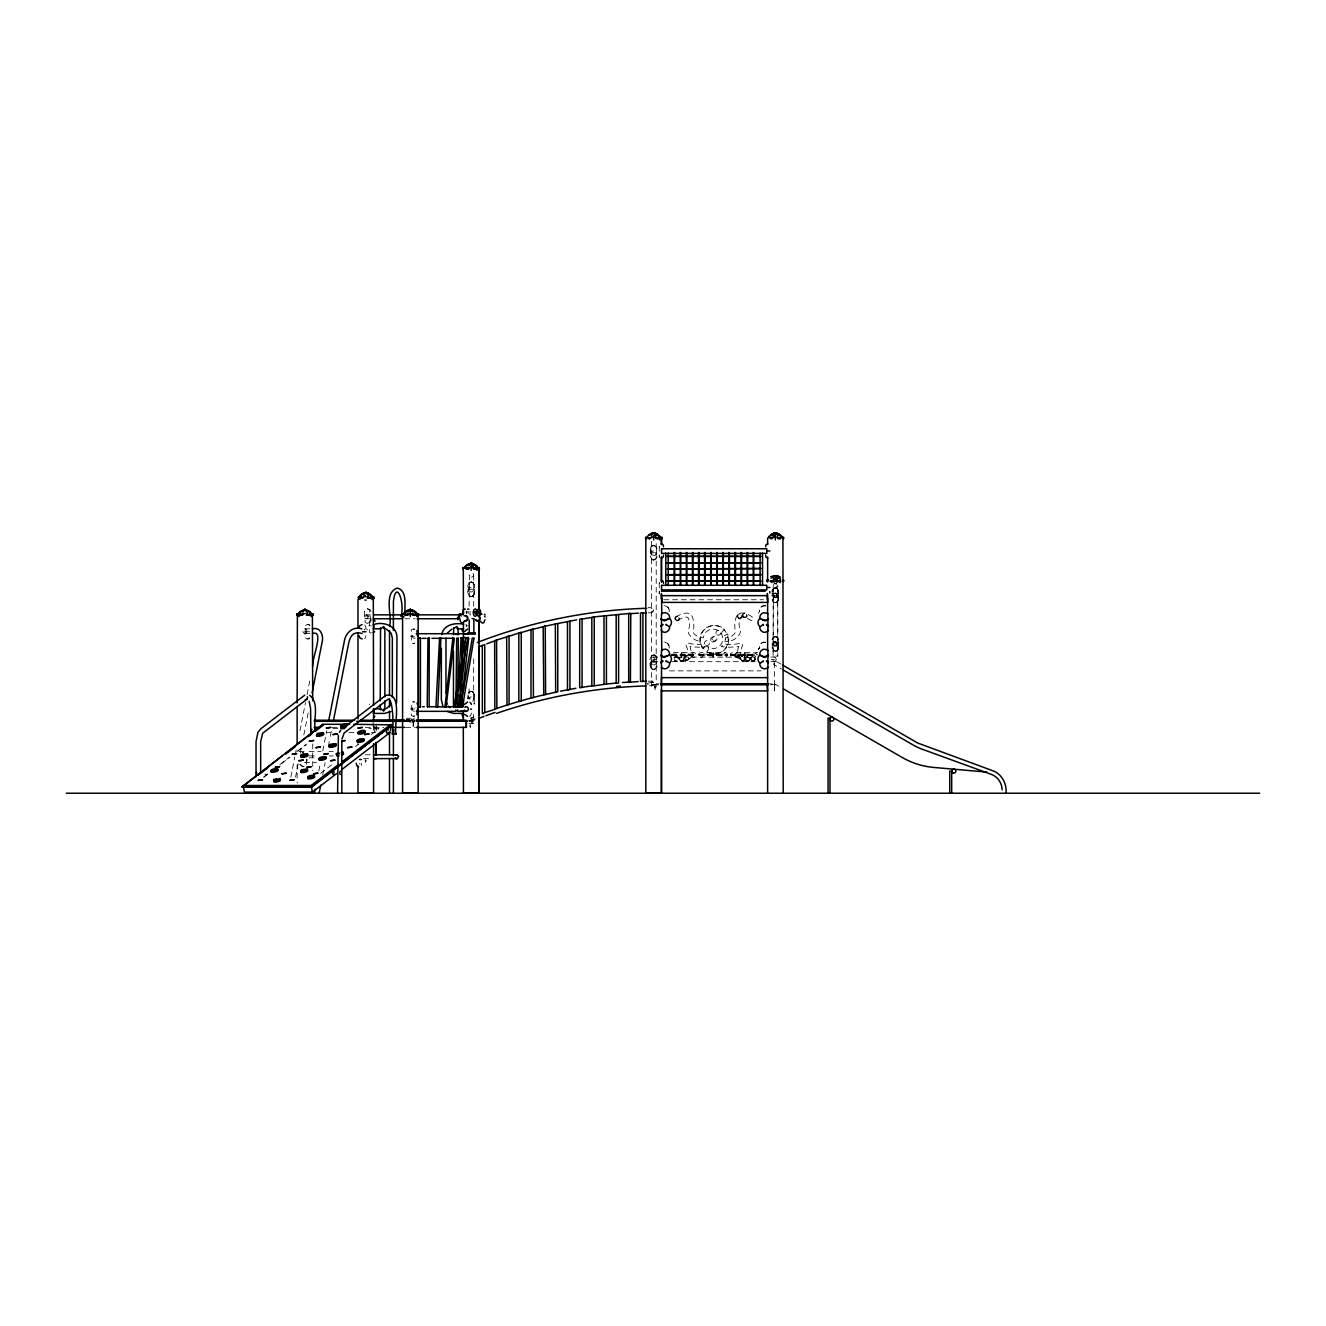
<?xml version="1.0" encoding="UTF-8"?>
<svg xmlns="http://www.w3.org/2000/svg" width="1326" height="1326" viewBox="0 0 1326 1326"><rect width="100%" height="100%" fill="white"/><g stroke="black" fill="none" stroke-linecap="round" stroke-linejoin="round"><path stroke-width="0.75" stroke-dasharray="5 3.75" d="M469.056 688.907L469.056 699.167A2.304 2.304 0 0 1 470.962 696.896A2.304 2.304 0 0 1 473.548 698.371A2.304 2.304 0 0 1 472.52 701.172M651.58 541.323L651.58 687.001L656.204 687.001L656.204 541.439M659.271 591.363C659.254 601.341 659.204 578.766 659.271 581.236M659.271 554.865C659.221 566.235 659.304 535.687 659.254 547.058M771.997 581.037L778.577 581.02M777.699 594.496L777.699 593.236L777.832 656.088L773.075 656.088L773.207 593.236C772.412 599.567 774.334 591.993 773.688 593.716M780.749 582.429C780.881 578.865 778.611 574.572 774.069 575.6M775.279 576.578L775.296 582.628L775.296 577.589M777.765 595.755L777.765 585.545L775.461 587.932L773.141 585.512L773.307 594.496L773.141 585.512L774.334 583.506L777.45 584.368L777.782 591.611M361.517 763.428L361.335 765.467M681.216 654.149L681.481 652.624L681.763 654.149M712.841 654.149L713.123 652.624L713.405 654.149M744.483 654.149L744.764 652.624L745.046 654.149M681.763 655.724L681.498 657.248L681.216 655.724M713.405 655.724L713.123 657.248L712.841 655.724M745.046 655.724L744.764 657.248L744.483 655.724M669.05 611.767L669.265 610.441A5.171 5.171 0 0 0 665.254 605.601L664.094 605.485M669.149 648.215L669.265 646.955A5.171 5.171 0 0 0 665.254 642.099L664.094 641.983M777.152 596.882L776.373 597.396C779.903 589.954 776.97 602.335 773.091 595.457M777.666 643.077C775.478 650.519 778.627 641.403 776.688 641.95M366.026 635.651L365.197 637.988A3.282 2.834 -90 0 1 364.6 638.502M471.492 713.04L470.647 715.377A3.282 2.884 -90 0 1 469.354 716.222M770.936 581.186L771.235 582.247M672.812 655.724L691.492 655.724C693.73 660.414 698.819 653.072 693.631 652.624L670.973 652.624M727.526 655.508L726.897 653.287L725.256 652.624L700.99 652.624C695.802 653.072 700.89 660.414 703.111 655.724L723.134 655.724L725.322 657.248L727.526 655.508L698.719 655.508M371.313 619.955L370.418 622.225L367.418 623.253M306.505 764.273L306.621 759.516L305.096 759.516M474.327 594.048L474.443 585.396M650.834 547.24L651.464 546.561A3.282 3.282 0 0 1 656.121 546.561L656.851 557.533L653.685 559.97M657.083 556.688L656.536 558.329M656.851 666.928L656.121 655.956A3.282 3.282 0 0 0 651.464 655.956L650.834 656.635M772.063 591.479L772.296 590.634M772.063 640.027L772.296 639.182M776.207 602.452L778.76 599.269M778.76 647.817L777.682 650.154A3.282 3.282 0 0 1 773.025 650.154M466.271 611.369L466.172 613.076M468.492 613.242L468.376 611.667M774.914 641.685C772.876 640.408 772.876 647.436 774.914 646.16M755.803 656.95L754.776 655.724L734.753 655.724C732.516 660.414 727.444 653.072 732.632 652.624L757.494 652.69M773.555 594.247L775.544 592.937L777.832 595.258L776.472 597.297L774.301 597.297L773.174 595.904L773.704 593.7C771.202 595.755 776.439 598.341 774.914 597.496M469.056 606.148L469.769 573.379M473.05 573.462C475.918 576.661 469.089 579.296 469.056 575.003M777.55 596.286L777.003 597.048L777.832 595.258L776.87 593.385M777.666 644.784L775.843 641.685M290.842 777.102L294.803 756.947M295.201 754.925L296.394 748.875M299.958 730.742L305.51 702.515M307.102 694.459L309.87 680.354M295.532 777.185L298.3 763.146M300.273 753.118L301.847 745.079M303.82 735.052L308.162 712.99M318.804 771.036L320.395 762.964M322.765 750.864L326.743 730.676M322.748 774.948L325.135 762.765M328.334 746.521L329.942 738.4M330.34 736.361L331.533 730.261M773.456 593.949L774.301 597.297L773.506 596.617M467.133 611.684L467.017 613.242M774.235 593.252L776.555 593.252L777.235 596.634L777.649 595.457M777.235 642.563C771.003 638.436 774.285 651 777.649 644.138M777.351 596.385L777.384 594.313M773.091 643.723L773.389 642.795M777.351 645.049L777.351 642.795L777.649 643.723M653.337 610.855C649.409 614.535 655.044 610.623 653.287 608.352L651.679 608.203M770.323 580.556L771.981 581.318L770.953 582.495M650.95 547.24L650.386 556.688L652.143 559.539M656.967 666.928L654.53 669.249M772.18 590.634L773.025 589.158M778.544 600.131L777.682 601.606A3.282 3.282 0 0 1 773.025 601.606M777.716 644.685L774.517 646.06M309.836 637.69L309.654 637.988A3.282 2.834 -90 0 1 305.643 637.988L304.798 635.651L305.643 625.54A3.282 2.834 -90 0 1 309.654 625.54L309.836 625.822M772.113 581.053L771.119 581.103L772.246 581.053A8.238 7.144 -90 0 1 777.003 578.153L776.108 575.733L773.34 575.699M779.058 581.02L780.782 580.224L779.224 582.031M473.581 717.001C468.343 719.372 475.636 721.709 472.205 722.372L470.548 718.062C478.04 714.084 468.012 720.963 473.581 721.742M777.003 642.132L777.55 642.895L774.367 641.95L773.307 644.419M776.87 597.131L777.716 595.971M469.619 582.545L467.863 585.396L467.863 593.186L469.619 596.037M473.597 583.075A3.282 3.282 0 0 0 468.956 583.075L467.995 593.186M472.802 596.037L474.443 594.048L474.327 584.534M468.31 693.133L469.619 691.94M473.597 692.454A3.282 3.282 0 0 0 468.956 692.454L467.863 698.686L474.559 698.686M772.627 589.838L773.82 588.628M773.025 637.707L772.18 639.182L773.82 637.176M778.329 649.475L777.003 650.668M770.721 578.119L775.478 575.484L778.279 578.153A8.238 7.144 -90 0 1 780.815 579.031M651.58 612.728L648.132 612.844M780.633 581.153L770.804 581.12L773.671 579.81M770.721 581.534L773.091 579.976M774.086 642.132L775.213 641.668L773.174 643.276L773.539 645.314L775.379 646.243L774.367 645.895M263.642 777.053L268.498 773.323M279.819 764.621L289.532 757.163M297.057 751.394L306.439 744.184M263.907 777.185L268.764 773.456M281.725 763.494L289.83 757.279M297.936 751.063L306.041 744.831M320.66 773.323L331.981 764.621M355.467 746.588L358.6 744.184M371.114 734.587L378.938 728.587L368.893 728.587M652.143 655.425C648.828 658.525 648.828 665.818 652.143 668.917M776.224 597.396L776.953 596.849L773.887 596.882L774.666 597.396M778.793 581.534C782.721 579.014 772.544 586.871 771.086 581.12L771.981 580.556M775.445 575.484L772.296 578.153A8.238 7.144 -90 0 0 770.655 578.534A8.238 7.127 -90 0 1 772.445 578.153M776.489 575.6L774.185 575.965L773.075 578.119L774.45 575.733L777.235 575.699M770.439 581.534L773.671 579.81M677.652 620.469L679.26 619.507A26.189 26.189 0 0 1 685.393 617.104A2.95 2.95 0 0 1 688.045 617.734L688.592 618.894A15.299 15.299 0 0 1 689.188 627.513L689.023 628.159A6.133 6.133 0 0 0 689.255 634.59A15.299 15.299 0 0 0 699.482 641.204L701.04 644.303L699.78 644.386A36.564 36.564 0 0 1 687.945 643.06A1.823 1.823 0 0 0 686.155 645.663A20.089 20.089 0 0 1 688.078 655.326A16.674 16.674 0 0 1 675.1 657.066M770.539 576.76L771.898 576.097M772.18 576.014L770.92 576.561L773.622 575.617M469.52 582.545L471.26 582.097M472.006 596.369L472.918 596.037M652.044 546.047L653.784 545.599M469.52 691.94L471.26 691.492M410.496 720.217L414.16 719.935M773.721 588.628L774.616 588.296M777.102 602.12L775.362 602.568M652.044 655.425L653.784 654.994M773.721 637.176L774.616 636.845M776.207 651L777.102 650.668M775.743 575.567L777.484 578.119L775.13 575.484L773.572 578.153A8.238 7.127 -90 0 1 778.461 581.053L779.34 581.12L777.484 579.976L779.39 581.086L775.627 583.208L771.599 581.434M475.388 718.675L470.216 721.311L470.216 727.394L469.155 721.311M414.292 721.941L406.071 722.173M776.605 587.534L774.301 587.517M775.859 597.512L776.688 597.23M775.859 646.176L776.688 645.911M309.72 638.767L307.649 638.95M774.931 575.484L770.439 578.119L780.119 578.153M774.334 583.506L776.605 583.506M693.631 652.624L691.509 654.149L672.812 654.149M725.256 652.624L723.134 654.149L703.111 654.149L700.99 652.624M756.897 652.624L754.776 654.149L734.753 654.149L732.632 652.624M302.079 752.455L303.439 752.339A3.282 3.182 -90 0 0 302.626 752.455M471.161 596.485L472.122 596.369M774.517 588.296L775.461 588.197M774.517 636.845L775.461 636.745M775.362 651.116L776.323 651M653.685 669.365L654.63 669.249M406.253 719.935L408.126 719.736M414.425 718.576L411.508 719.653L413.298 722.173M777.55 581.12L773.091 581.12M774.318 579.677L775.627 579.628M647.635 608.236C649.525 605.087 655.492 611.932 651.895 608.402M648.132 681.216L653.27 681.05L653.42 685.675L647.668 685.857M647.171 683.57C661.044 678.63 646.955 688.923 653.353 684.465A510.178 510.178 0 0 0 647.519 684.597M650.386 552.793L657.083 552.793M768.003 581.053L782.555 581.053M467.863 589.291L474.559 589.291M772.063 595.374L778.76 595.374M663.812 599.75L763.577 599.75M367.418 608.883L370.418 609.894L371.313 612.164M366.158 614.85L370.385 614.85M364.302 616.06L371.313 616.06M366.258 618.745L370.501 618.745M404.679 618.745L415.071 618.745M307.649 624.579L309.72 624.761M368.893 625.789L371.263 625.789M465.874 625.789L468.227 625.789M304.798 628.839L310.582 628.839M413.248 629.071L414.408 629.071M304.798 631.756L310.798 631.756M304.947 633.463L310.732 633.463M410.496 636.265L414.607 636.265M413.248 643.442L414.408 643.442M772.063 643.922L778.76 643.922M671.304 654.315L695.885 654.315M698.736 654.315L727.51 654.315M730.361 654.315L757.229 654.315M671.254 654.911L695.968 654.911M698.636 654.911L727.609 654.911M730.278 654.911L757.295 654.911M671.304 655.508L695.901 655.508M730.344 655.508L754.958 655.508M652.823 657.066L658.309 657.066M673.973 657.066L755.323 657.248M770.854 657.066L774.517 657.066M652.823 659.387L656.105 659.387M771.235 659.387L774.517 659.387M652.823 661.691L658.309 661.691M672.067 661.691L755.273 661.691M770.854 661.691L774.517 661.691M650.386 662.171L657.083 662.171M669.531 670.873L761.141 670.873M658.939 683.719L653.735 684.697L658.641 684.813M769.909 683.719L775.412 684.697L770.505 684.813M774.434 688.575L774.798 683.918M413.248 701.835L414.408 701.835M410.496 709.029L414.607 709.029M413.248 716.206L414.408 716.206M406.154 718.278L413.447 718.278M405.773 720.217L414.889 720.217M468.89 720.217L471.194 721.195M405.474 720.499L414.624 720.35M469.023 720.35L470.912 720.499M405.358 720.698L413.497 720.698M469.122 720.698L471.061 720.698M405.292 720.946L413.43 720.946M469.139 720.946L471.161 720.946M405.259 721.311L414.988 721.311M469.056 723.499L473.68 723.499L473.68 710.968M332.18 727.394L338.975 727.394M365.313 727.394L383.86 727.394M405.723 727.394L414.988 727.394M332.793 728.587L338.81 728.587M326.362 732.4L330.489 732.4M349.02 732.4L355.202 732.4M371.678 732.4L375.788 732.4M299.063 751.394L307.085 751.394M309.091 751.394L321.124 751.394M329.146 751.394L333.157 751.394M365.263 754.792L371.744 754.792M309.207 755.919L317.245 755.919M329.279 755.919L333.29 755.919M309.008 757.826L316.997 757.826M363.573 758.654L371.645 758.654M304.599 762.433L316.566 762.433M303.439 766.71L299.759 764.257M774.948 579.628L776.24 579.677M765.732 605.65L763.428 605.65A5.171 5.171 0 0 0 759.4 610.49L759.466 611.767M765.699 605.949L763.378 605.949A5.171 5.171 0 0 0 759.367 610.805M765.732 642.149L763.428 642.149A5.171 5.171 0 0 0 759.4 647.005L759.466 648.265M765.699 642.447L763.378 642.447A5.171 5.171 0 0 0 759.367 647.303M653.685 545.599L656.536 547.24M653.784 559.97L652.044 559.539M775.362 588.197L776.323 588.296M774.517 602.452L775.461 602.568M471.161 582.097L472.918 582.545M471.26 596.485L469.52 596.037M775.362 636.745L776.323 636.845M775.461 651.116L773.721 650.668M653.685 654.994L654.63 655.11M653.784 669.365L652.044 668.917M471.161 691.492L472.122 691.608M407.728 719.736L409.601 719.935M406.353 719.736L408.541 720.217M775.08 575.484L777.467 575.965L779.837 578.534M774.45 683.719L780.086 686.967M776.937 575.617L777.964 575.865M775.213 597.512L773.075 595.258L773.539 596.634M777.666 575.782L778.677 576.097M776.903 579.81L780.136 581.501M776.903 579.81L778.064 580.224M413.944 720.217L414.292 721.311M776.207 588.296L777.102 588.628M773.721 602.12L774.616 602.452M776.207 636.845L777.102 637.176M774.616 651L772.063 647.817M654.53 655.11L656.536 656.635M472.006 582.213L474.443 584.534M472.006 691.608L472.918 691.94M409.204 719.935L410.314 720.217M779.638 576.561L778.395 576.014L780.301 576.909M759.864 648.116L759.234 648.149A5.171 5.171 0 0 0 758.373 649.193M780.467 583.059L779.323 582.247M779.356 576.396L780.931 577.324M780.782 664.077L775.412 660.978L773.472 664.343L781.544 669.017M652.21 681.73L653.32 682.824M777.003 588.628L777.682 589.158A3.282 3.282 0 0 0 773.157 589.158M772.196 591.479L772.18 600.131L773.82 602.12M777.003 637.176L777.682 637.707A3.282 3.282 0 0 0 773.157 637.707M472.802 691.94L474.559 694.791L474.128 704.222L474.327 693.929M778.611 580.523L779.854 581.534L779.837 579.031M652.293 681.813L651.58 681.116L653.237 682.741M773.157 601.606L772.18 599.269M777.682 637.707L778.76 640.027M650.834 667.724L651.348 668.403A3.282 3.282 0 0 0 656.005 668.403M773.323 595.971L774.152 597.131M774.086 645.712L773.373 644.784M778.644 590.634L778.213 589.838L778.644 599.269L778.644 591.479M300.372 764.273L301.201 765.748A3.282 3.182 -90 0 0 305.03 766.262M773.091 644.138L773.389 645.049M773.307 595.755L773.373 596.103M772.296 648.679L772.196 640.027M656.851 548.036L656.967 548.881M656.851 657.431L656.967 658.276M650.618 666.928L650.502 658.276M366.026 627.861L365.197 625.54A3.282 2.834 -90 0 0 364.6 625.01M466.918 611.319L466.951 612.164M359.843 763.428L359.876 764.273M659.271 582.711L659.271 583.573M777.716 594.545L777.699 656.088M774.434 662.668L774.434 690.896L774.069 684.813M773.323 594.545L773.207 656.088M744.764 654.149L744.764 655.724M713.123 654.149L713.123 655.724M681.481 654.149L681.481 655.724M655.077 684.813L655.077 690.896L654.712 684.813M650.502 548.881L650.502 556.688M473.68 575.103L473.68 606.181M473.68 658.873L473.68 699.167M467.979 694.791L467.995 698.686M413.447 721.311L413.447 727.394M413.132 721.311L413.132 727.394M374.363 726.051L374.363 734.273M373.567 725.189L373.567 733.427M373.186 721.311L373.186 727.394M357.987 739.593L357.987 745.776M312.721 743.952L312.721 770.638M297.14 764.489L297.14 782.97M676.127 617.286A18.166 18.166 0 0 1 685.84 613.06A6.332 6.332 0 0 1 692.636 617.568A29.835 29.835 0 0 1 693.15 632.386A11.47 11.47 0 0 0 701.106 637.64L703.443 637.773L703.576 636.546A9.73 9.73 0 0 1 712.824 629.121L715.344 629.402A9.73 9.73 0 0 1 713.239 648.58L707.355 646.657L702.25 647.105A68.587 68.587 0 0 1 690.084 646.574L690.2 646.939A29.702 29.702 0 0 1 691.078 656.851A1.823 1.823 0 0 1 690.448 658.094L689.305 658.74A20.967 20.967 0 0 1 675.299 660.68A1.823 1.823 0 0 1 674.404 660.365M473.481 595.507A3.282 3.282 0 0 1 468.824 595.507A3.282 3.282 0 0 0 473.597 595.507M468.824 583.075A3.282 3.282 0 0 1 473.481 583.075M468.824 692.454A3.282 3.282 0 0 1 473.481 692.454M656.005 559.008A3.282 3.282 0 0 1 651.348 559.008M471.376 721.311A510.178 510.178 0 0 1 474.99 719.869M665.221 642.414A5.171 5.171 0 0 1 669.232 647.254M674.652 658.409A1.823 1.823 0 0 1 677.536 657.663A1.823 1.823 0 0 1 677.255 660.63A1.823 1.823 0 0 1 674.553 659.354M674.602 657.365A2.437 2.437 0 0 1 678.067 657.315A2.437 2.437 0 0 1 678.067 660.779A2.437 2.437 0 0 1 674.602 660.729M665.221 605.899A5.171 5.171 0 0 1 669.232 610.756M758.339 612.993A5.171 5.171 0 0 1 759.201 611.949M758.339 649.491A5.171 5.171 0 0 1 759.201 648.447M306.919 759.185A2.304 2.238 -90 0 1 307.085 759.765L307.102 760.362A2.304 2.238 -90 0 1 305.229 762.417M363.954 630.065A2.304 2.006 -90 0 1 367.418 629.916M266.045 773.903A1.674 0.829 -90 0 1 264.869 774.135M470.548 614.899A1.939 0.895 -90 0 1 470.78 614.85M371.346 632.535A3.282 1.624 -90 0 1 369.374 632.021L369.374 619.573A3.282 1.624 -90 0 1 371.346 619.043M369.374 704.62A3.282 1.624 -90 0 1 369.722 704.106M465.824 624.297A2.304 1.16 -90 0 1 466.686 626.518M414.64 715.775A3.282 2.751 -90 0 1 411.309 715.244L411.309 702.797A3.282 2.751 -90 0 1 414.64 702.283M469.968 611.236A3.663 1.823 -90 0 1 469.735 614.866M466.586 611.253A3.663 1.823 -90 0 0 466.47 613.126A3.663 1.823 -90 0 0 466.255 611.236M415.287 638.021A2.304 2.006 -90 0 1 412.353 636.613A2.304 2.006 -90 0 1 414.292 633.712M414.292 711.333A2.304 2.006 -90 0 1 412.552 707.869A2.304 2.006 -90 0 1 416.032 707.869M414.64 629.519A3.282 2.751 -90 0 0 411.309 630.032L411.309 642.48A3.282 2.751 -90 0 0 414.64 643.011M773.423 578.153A8.238 7.144 -90 0 1 778.329 581.053M775.279 576.064A10.31 8.934 90 0 1 780.566 578.053A10.31 8.917 -90 0 0 770.605 577.589M769.909 591.363L769.909 593.402L769.876 591.363M376.17 726.018L376.153 732.201L376.186 726.018M365.164 759.301C365.33 767.522 367.385 754.958 365.164 759.301M364.401 611.319L365.214 622.292A3.282 3.116 -90 0 0 369.623 622.292L370.551 619.955L369.623 609.844A3.282 3.116 -90 0 0 365.214 609.844L364.401 611.319M725.339 639.066L724.99 641.303L726.035 641.403A15.299 15.299 0 0 0 739.394 634.59A6.133 6.133 0 0 0 739.626 628.159L739.444 627.513A15.299 15.299 0 0 1 740.041 618.894L740.588 617.734A2.95 2.95 0 0 1 743.24 617.104A26.189 26.189 0 0 1 750.997 620.469A1.823 1.823 0 0 0 752.505 617.286A18.166 18.166 0 0 0 742.809 613.06A6.332 6.332 0 0 0 736.013 617.568A29.835 29.835 0 0 0 735.482 632.386A11.47 11.47 0 0 1 725.355 637.773L725.339 639.066M777.832 595.258L777.666 596.103L777.832 595.258M738.549 646.574L738.449 646.939A29.702 29.702 0 0 0 737.554 656.851A1.823 1.823 0 0 0 738.184 658.094A20.967 20.967 0 0 0 753.35 660.68A1.823 1.823 0 0 0 753.533 657.066A16.674 16.674 0 0 1 740.554 655.326A20.089 20.089 0 0 1 742.494 645.663A1.823 1.823 0 0 0 740.704 643.06A36.564 36.564 0 0 1 724.41 643.889L721.278 646.657L726.267 647.088A67.51 67.51 0 0 0 730.957 647.154A68.587 68.587 0 0 0 738.549 646.574M704.288 646.922L702.962 648.629L701.902 647.353A14.238 14.238 0 0 1 711.051 625.889A14.238 14.238 0 0 1 728.073 641.834A14.238 14.238 0 0 1 707.272 652.375L706.526 651.845L707.686 650.353A2.437 2.437 0 0 0 707.935 646.707A2.437 2.437 0 0 0 704.288 646.922M724.808 629.949L722.919 631.043A2.437 2.437 0 0 0 722.206 634.624A2.437 2.437 0 0 0 725.869 634.872L727.493 633.927L727.924 634.756A14.238 14.238 0 0 1 714.615 653.9A14.238 14.238 0 0 1 701.172 634.839A14.238 14.238 0 0 1 723.681 628.723L724.808 629.949M471.907 720.631L472.023 723.499L472.006 720.648M779.34 581.12L779.439 581.12M777.699 595.374L777.5 594.147L777.699 595.374M778.644 647.817L778.644 640.027L778.644 647.817M676.177 619.938A1.823 1.823 0 0 0 679.045 618.629A1.823 1.823 0 0 0 676.459 616.789A1.823 1.823 0 0 0 676.177 619.938M775.66 661.011A2.304 1.641 -90 0 0 774.931 657.149A2.304 1.641 -90 0 0 772.925 659.983A2.304 1.641 -90 0 0 775.66 661.011M653.983 661.011A2.304 1.641 -90 0 0 653.254 657.149A2.304 1.641 -90 0 0 651.248 659.983A2.304 1.641 -90 0 0 653.983 661.011M652.74 664.674A2.304 2.304 0 0 0 656.204 662.668A2.304 2.304 0 0 0 652.74 660.663A2.304 2.304 0 0 0 652.74 664.674M652.74 555.146A2.304 2.304 0 0 0 656.204 553.157A2.304 2.304 0 0 0 652.74 551.152A2.304 2.304 0 0 0 652.74 555.146M470.216 591.661A2.304 2.304 0 0 0 473.68 589.656A2.304 2.304 0 0 0 470.216 587.65A2.304 2.304 0 0 0 470.216 591.661M751.941 660.282A1.823 1.823 0 0 0 754.825 658.972A1.823 1.823 0 0 0 752.24 657.132A1.823 1.823 0 0 0 751.941 660.282M751.743 660.878A2.437 2.437 0 0 0 755.439 658.84A2.437 2.437 0 0 0 751.825 656.668A2.437 2.437 0 0 0 751.743 660.878M746.654 660.381A1.823 1.823 0 0 0 749.521 659.072A1.823 1.823 0 0 0 746.952 657.232A1.823 1.823 0 0 0 746.654 660.381M746.455 660.978A2.437 2.437 0 0 0 750.151 658.939A2.437 2.437 0 0 0 746.538 656.768A2.437 2.437 0 0 0 746.455 660.978M736.228 656.867A1.823 1.823 0 0 0 739.096 655.558A1.823 1.823 0 0 0 736.527 653.718A1.823 1.823 0 0 0 736.228 656.867M736.029 657.464A2.437 2.437 0 0 0 739.709 655.425A2.437 2.437 0 0 0 736.112 653.254A2.437 2.437 0 0 0 736.029 657.464M741.466 660.083A1.823 1.823 0 0 0 744.334 658.757A1.823 1.823 0 0 0 741.764 656.934A1.823 1.823 0 0 0 741.466 660.083M741.267 660.68A2.437 2.437 0 0 0 744.947 658.641A2.437 2.437 0 0 0 741.35 656.469A2.437 2.437 0 0 0 741.267 660.68M743.836 616.789A1.823 1.823 0 0 0 746.704 615.463A1.823 1.823 0 0 0 744.135 613.64A1.823 1.823 0 0 0 743.836 616.789M743.637 617.386A2.437 2.437 0 0 0 747.334 615.347A2.437 2.437 0 0 0 743.72 613.159A2.437 2.437 0 0 0 743.637 617.386M738.599 617.833A1.823 1.823 0 0 0 741.466 616.507A1.823 1.823 0 0 0 738.88 614.684A1.823 1.823 0 0 0 738.599 617.833M738.383 618.43A2.437 2.437 0 0 0 742.079 616.391A2.437 2.437 0 0 0 738.466 614.203A2.437 2.437 0 0 0 738.383 618.43M716.902 634.69A2.437 2.437 0 0 0 720.797 633.099A2.437 2.437 0 0 0 717.482 630.513A2.437 2.437 0 0 0 716.902 634.69M711.598 641.502A2.437 2.437 0 0 0 715.493 639.911A2.437 2.437 0 0 0 712.178 637.325A2.437 2.437 0 0 0 711.598 641.502M675.962 620.535A2.437 2.437 0 0 0 679.658 618.496A2.437 2.437 0 0 0 676.045 616.325A2.437 2.437 0 0 0 675.962 620.535M680.536 660.53A1.823 1.823 0 0 0 683.404 659.221A1.823 1.823 0 0 0 680.835 657.381A1.823 1.823 0 0 0 680.536 660.53M680.337 661.127A2.437 2.437 0 0 0 684.017 659.088A2.437 2.437 0 0 0 680.42 656.917A2.437 2.437 0 0 0 680.337 661.127M685.774 659.486A1.823 1.823 0 0 0 688.658 658.177A1.823 1.823 0 0 0 686.072 656.337A1.823 1.823 0 0 0 685.774 659.486M685.575 660.083A2.437 2.437 0 0 0 689.271 658.044A2.437 2.437 0 0 0 685.658 655.873A2.437 2.437 0 0 0 685.575 660.083M705.747 645.165A2.437 2.437 0 0 0 709.393 643.06A2.437 2.437 0 0 0 705.747 640.955A2.437 2.437 0 0 0 705.747 645.165M713.239 640.856A2.437 2.437 0 0 0 716.885 638.751A2.437 2.437 0 0 0 713.239 636.629A2.437 2.437 0 0 0 713.239 640.856M306.339 632.717A2.304 2.006 -90 0 0 305.328 628.889A2.304 2.006 -90 0 0 302.958 631.839A2.304 2.006 -90 0 0 306.339 632.717M367.584 618.131A1.939 1.906 -90 0 0 366.656 614.899A1.939 1.906 -90 0 0 364.385 617.352A1.939 1.906 -90 0 0 367.584 618.131"/><path stroke-width="1.5" d="M309.803 613.656L309.803 615.496L306.588 613.756L309.157 615.065L308.129 614.999A8.238 7.127 90 0 0 306.903 613.656M361.236 597.031L361.236 598.457L363.606 596.882L362.528 597.943M370.65 596.634L370.634 598.457L367.418 596.717L370.004 598.026L371.794 596.882L369.556 598.241M405.739 614.071L405.739 615.496L408.11 613.921L406.983 614.982M415.154 614.071L415.137 615.496L411.922 613.756L414.508 615.065L413.099 615.38M466.586 567.826L466.586 569.252L468.956 567.694M467.863 568.738L464.713 567.528L468.111 568.755A8.238 7.127 -90 0 1 468.923 567.826M475.984 567.429L475.984 569.252L472.769 567.528L475.338 568.821L477.145 567.694L474.31 568.755A8.238 7.127 -90 0 0 473.084 567.429M649.11 537.859L649.11 538.837L651.48 537.279M650.386 538.406L650.386 537.776M653.668 535.339L653.652 539.914M658.508 537.013L658.508 538.837L655.293 537.096L657.862 538.406L656.834 538.339M668.039 655.525L669.796 655.16A5.171 5.171 0 0 1 670.078 662.47L669.63 663.497A5.171 5.171 0 0 1 664.641 668.851L661.707 667.989A10.227 3.895 39.6 0 0 661.475 667.426L661.475 650.453A9.962 3.796 -35.4 0 0 661.657 650.005A7.111 0.928 -35.4 0 0 661.773 649.806M666.282 625.176L665.967 624.331L669.63 626.999A5.171 5.171 0 0 1 664.641 632.353L661.707 631.491A10.227 3.895 39.6 0 0 661.475 630.927L661.475 613.955A9.962 3.796 -35.4 0 0 661.657 613.507A7.111 0.928 -35.4 0 0 661.773 613.308M661.773 600.247L661.773 598.009M662.635 661.674L662.95 660.845L661.077 662.271M662.635 625.176L662.95 624.331L661.077 625.756M666.315 661.691L665.967 660.845L669.431 662.884M763.096 625.226L763.428 624.38L759.765 627.049A5.171 5.171 0 0 0 764.737 632.403L767.737 631.458A10.227 3.912 -39.6 0 1 767.903 630.977L767.903 614.004A9.962 3.796 35.4 0 1 767.737 613.557A7.111 0.928 35.4 0 1 767.605 613.358L763.776 612.711A5.171 5.171 0 0 0 759.765 617.551C761.273 619.408 765.45 622.772 767.655 619.424M763.096 661.724L763.428 660.895L759.765 663.547A5.171 5.171 0 0 0 764.737 668.901L767.737 667.956A10.227 3.912 -39.6 0 1 767.903 667.475L767.92 650.552A9.962 3.796 35.4 0 1 767.737 650.055A7.111 0.928 35.4 0 1 767.605 649.856M766.793 661.74L766.428 660.895L768.318 662.32M766.793 625.226L766.428 624.38L768.318 625.806M767.638 600.247L767.638 598.009M770.787 537.411L770.787 538.837L773.157 537.262L771.284 538.406L768.914 537.096L771.218 538.373M775.345 535.339L775.345 539.914M780.185 537.411L780.185 538.837L776.97 537.096L778.13 537.527M300.405 613.308L300.405 615.496L302.776 613.921L300.903 615.065L298.532 613.756L300.836 615.032M370.65 595.938L369.109 593.683L370.352 595.026M376.103 754.859L376.136 742.494M410.298 610.805L410.298 616.573M471.144 564.561L471.144 570.329M663.53 555.163L663.232 557.069L661.392 558.147M765.632 546.776L765.914 544.853L767.771 543.776M775.345 533.864L775.345 534.892M410.314 610.043L410.314 610.043A10.31 8.934 90 0 1 413.082 610.524A10.31 8.917 -90 0 0 407.546 610.524M471.144 563.799L471.144 563.799A10.31 8.934 90 0 1 477.493 566.832A10.31 8.917 -90 0 0 468.376 564.279M775.345 533.384L775.345 533.384A10.31 8.934 90 0 1 777.45 533.632A10.31 8.917 -90 0 0 773.257 533.632M427.204 706.741L427.966 638.287L429.226 638.104L429.127 706.741L427.652 706.99M455.995 698.852L456.691 638.187L458.15 638.171M457.801 706.924L457.404 702.73M457.752 690.664L458.348 638.22M768.351 618.529L768.351 619.375M479.366 569.252L479.2 567.528L479.382 568.788M661.873 538.837L660.746 538.621L661.856 537.279M783.567 538.837L783.235 538.339A8.238 7.144 -90 0 0 781.379 536.649M783.5 581.534L783.335 579.81L782.937 580.887M418.486 615.032L418.353 613.772L418.452 615.065M783.5 538.406L783.401 537.113M439.586 638.071L435.923 706.741L446.083 707.04L454.337 638.27L431.961 638.336M440.912 637.856L437.862 706.758L429.458 706.708M458.116 706.725L458.067 694.725M458.713 682.542L461.083 637.856L462.956 638.27L461.796 660.497M459.592 702.946L461.282 670.608M783.517 538.373L783.633 537.527M783.567 580.241L783.451 581.12L783.484 579.976M669.531 626.419L670.078 625.955A5.171 5.171 0 0 0 669.796 618.645L668.039 619.01M669.531 618.463L669.63 617.502A5.171 5.171 0 0 0 665.602 612.662L662.088 613.209M452.912 637.872L444.923 706.791M459.277 706.907L465.857 646.077M460.934 707.04L468.708 638.254L466.139 638.121M299.179 616.524L297.704 615.828L298.135 613.673A10.31 8.917 -90 0 1 301.532 610.805M312.008 614.004L311.08 616.573M358.981 627.878L359.876 625.59L362.114 624.579M396.59 703.045L396.971 637.955C397.369 626.386 384.49 621.496 374.744 624.215M646.292 538.008L646.425 539.168M390.441 730.626L391.104 725.305M829.993 718.626L829.993 719.62M484.321 621.065L484.222 621.695A4.856 2.337 72 0 1 480.791 621.695A2.254 1.077 72 0 0 480.029 621.082M454.188 706.791L455.266 707.139L454.056 706.725L465.658 638.287M455.498 707.139L467.63 638.27L468.625 638.254M473.929 638.254L472.255 638.088L460.603 706.808L459.492 706.725M460.719 706.775L462.509 707.09L473.946 638.254M661.028 619.325L661.028 618.48M661.028 655.84L661.028 654.978M312.654 666.232C312.107 657.398 324.638 629.751 312.538 633.463M312.107 692.934L321.969 642.795C324.041 636.414 320.776 626.452 312.422 628.839M314.428 793.23L315.223 789.185M328.732 720.598L344.213 641.9C345.191 633.347 352.699 625.806 361.865 628.839M319.152 793.23L320.743 785.108M333.539 720.117L348.721 642.944C350.76 634.59 353.843 631.441 362.064 633.463M338.379 735.3L337.583 793.23M341.975 738.947L344.18 732.963L388.037 699.283C392.977 697.874 393.872 725.736 392.131 734.173L396.375 734.173C392.728 729.134 404.032 691.592 385.733 695.388L342.622 728.504M380.231 700.824L380.545 627.679M384.855 700.824L384.855 709.095L383.695 711.101L380.91 708.863L374.728 708.78M453.459 634.723L453.774 627.679M313.035 615.496L313.019 613.772L313.135 615.032M373.866 598.457L373.998 596.899L373.534 597.96A8.238 7.144 -90 0 0 373.153 597.479M661.84 538.373L661.856 537.262M661.823 538.406L660.945 538.339M316.483 735.532L316.98 735.996A3.647 1.127 -10.9 0 0 321.058 735.831A3.647 1.127 -10.9 0 0 323.66 734.256L323.378 732.764A3.647 1.127 -10.9 0 1 320.776 734.355A3.647 1.127 -10.9 0 1 316.715 734.538L317.461 733.411L323.13 732.565M318.953 759.549L319.467 760.013A3.647 1.127 -10.9 0 0 323.544 759.831A3.647 1.127 -10.9 0 0 326.146 758.257C327.008 755.174 318.207 757.229 319.185 758.538A3.647 1.127 -10.9 0 0 323.262 758.356A3.647 1.127 -10.9 0 0 325.864 756.781L325.732 756.516M329.014 746.77L329.561 747.068A3.647 1.127 -10.9 0 0 333.638 746.886A3.647 1.127 -10.9 0 0 336.24 745.311C337.102 742.229 328.284 744.284 329.262 745.593A3.647 1.127 -10.9 0 0 333.356 745.411A3.647 1.127 -10.9 0 0 335.959 743.836L335.826 743.588M463.42 611.684L463.42 613.606M374.728 628.839L380.91 628.756L383.695 626.518L384.855 628.524L383.695 628.524M380.545 709.94L380.545 708.78M453.459 628.524L456.94 626.518L458.083 628.524L456.94 628.524M360.539 594.96A10.31 8.917 -90 0 0 358.998 596.634L358.418 598.424L360.009 599.485M402.922 614.667L403.485 613.673A10.31 8.917 -90 0 1 406.237 611.153M416.762 616.524L417.176 613.64M463.752 568.44L464.332 567.429A10.31 8.917 -90 0 1 467.713 564.561M441.74 634.574C443.564 624.579 455.116 622.491 463.57 624.215M476.614 570.13L478.404 569.583L478.023 567.395M464.531 631.59L467.581 629.071M464.531 704.471L467.581 701.968M374.827 716.139L373.683 717.648M307.45 612.065L305.162 609.43L302.61 612.065L304.765 609.43L307.168 612.065M364.12 593.634L363.457 595.026L366.258 592.473L368.296 595.026M652.011 533.964L653.668 532.787L655.061 533.599L653.171 532.853L651.315 535.406L652.044 534.063M773.688 533.964L775.345 532.787L776.738 533.599L774.848 532.853L772.992 535.406L773.721 534.063M576.677 619.855L555.329 624.016L555.677 692.404M455.895 707.023L455.266 706.758M668.089 619.027L664.459 620.933L661.724 619.375M668.089 655.541L664.459 657.447L661.724 655.873M407.944 612.065L410.115 609.43L412.8 612.065M468.791 565.821L470.664 563.268L472.553 564.031L471.31 563.185L469.487 564.395M374.396 758.654L397.518 758.538L398.645 756.019L396.126 754.792M767.224 579.81L767.074 581.534M767.24 579.81L767.108 581.086M418.535 638.22L420.441 638.154L420.408 706.924L418.519 706.924L418.486 638.154L420.325 638.088M568.108 690.017L569.931 689.404L569.931 621.098M303.289 610.722L304.814 609.43L306.571 610.623M408.64 610.722L410.148 609.43L411.938 610.722M418.486 706.891L420.325 706.94M339.473 732.284L340.815 730.145M416.944 714.78L417.508 709.029M374.612 631.574L373.269 632.8M457.785 709.94L456.94 711.101L455.779 709.94M373.054 598.788L371.926 599.534M660.912 539.168L659.784 539.914M391.22 704.305L386.43 708.532M447.094 633.314L451.884 629.088M297.869 614.071A8.238 7.127 -90 0 0 297.09 614.999L296.792 615.032M303.173 613.656A8.238 7.127 -90 0 0 301.947 614.999L301.682 615.297M402.424 614.999L402.259 613.772L402.076 615.032M407.662 614.518A8.238 7.127 -90 0 0 407.281 614.999L406.303 615.032M463.006 568.821L463.089 567.528L462.973 568.837M667.193 619.375L662.635 620.319L661.077 619.109M667.193 655.873L662.635 656.834L661.077 655.608M767.655 655.922L764.936 657.497L762.201 655.922M408.69 610.623L410.264 609.446L405.458 612.065M507.013 705.25L506.665 637.01L508.488 636.149M507.261 705.25L509.085 704.388L509.085 636.231L520.654 632.452M518.831 633.248L518.831 701.454L519.726 701.537L521.251 700.774L521.251 632.568L532.82 629.071M530.997 629.817L530.997 698.056L531.892 698.156L533.433 697.443L533.069 629.088M545.235 626.054L545.599 694.41L543.776 695.139L543.163 626.767L544.986 626.038M303.306 610.623L305.162 609.43L306.588 610.722M364.136 593.6L365.959 592.39L368.595 593.236M408.64 610.623L410.314 609.446L407.032 610.623M567.495 621.562L567.495 689.868L568.34 690.017M593.368 616.971L606.43 615.678L606.43 684.034L592.739 686.056L591.827 685.84L591.827 617.502L593.65 617.004M582.064 687.382L582.097 619.01L581.202 618.828L579.711 619.341L579.661 687.713L581.749 687.581M603.993 615.993L604.043 684.365M594.23 685.592L594.263 617.187M300.405 612.065L305.311 609.43L309.803 612.065M361.252 595.026L365.761 592.424L363.009 593.236M405.756 612.065L406.999 610.673M466.586 565.821L471.492 563.185L475.984 565.821M649.11 535.406L652.724 532.853L656.453 533.599M770.787 535.406L774.401 532.853L778.147 533.599M618.596 614.518L618.596 682.89L617.071 683.354L616.176 683.105L616.176 614.75L630.165 613.408M372.987 720.233L373.899 720.217M316.483 735.532L317.743 734.886M329.063 746.588L330.787 745.842M318.969 759.533L320.229 758.886M642.895 681.431L642.944 613.01L641.718 612.695L640.508 613.076L640.508 681.465L646.392 681.282M773.953 533.599L775.809 532.853L777.55 535.406M472.039 618.612L473.796 618.662M773.953 533.599L776.29 532.853L779.903 535.406M494.648 640.939L496.322 640.16M496.753 708.482L495.095 709.261M300.124 612.065L304.615 609.43L309.522 612.065M360.954 595.026L362.495 593.683M466.304 565.821L467.846 564.478M648.828 535.406L650.37 534.063M770.505 535.406L773.721 533.035L776.953 533.964M458.995 706.857L457.536 706.824M467.863 568.208L467.034 568.788M306.787 699.283L262.664 733.278L260.658 741.731L260.658 772.627M353.827 724.294L392.363 724.841L311.743 786.882L242.078 786.882L322.931 724.294L349.699 724.294M242.078 786.882L259.813 773.141M263.062 770.787L282.388 755.803M285.637 753.45L322.931 724.294M258.023 775.296L267.786 767.787M285.703 754.046L295.466 746.555M308.477 736.56L311.743 734.057M314.991 731.554L323.13 725.305M243.188 785.506L311.146 785.506L338.826 764.273M342.075 761.77L390.905 724.294M336.738 773.456L312.422 792.119L244.448 792.119L243.387 786.533L311.345 786.533L330.887 771.533M334.135 769.047L337.384 766.544M340.649 764.041L360.175 749.057M363.423 746.555L387.838 727.808M392.397 724.957L311.709 786.766L242.061 786.766M341.594 769.726L390.209 732.4M455.448 634.375L458.746 634.375M662.088 649.707L665.602 649.16A5.171 5.171 0 0 1 669.63 654.016L668.967 655.226M309.14 615.032L310.964 613.921L308.262 615.264M657.845 538.373L659.668 537.262L656.967 538.605M778.644 537.842L781.345 537.262L778.644 538.605M369.937 598.026L368.976 597.96A8.238 7.127 90 0 0 368.18 597.031M273.736 781.097L273.819 779.456L280.184 778.677A3.647 1.127 -10.9 0 1 277.582 780.252A3.647 1.127 -10.9 0 1 273.521 780.45M357.407 741.35L357.456 742.162A3.647 1.127 -10.9 0 0 361.55 741.98A3.647 1.127 -10.9 0 0 364.153 740.405C365.015 737.322 356.197 739.378 357.175 740.687A3.647 1.127 -10.9 0 0 361.269 740.505A3.647 1.127 -10.9 0 0 363.871 738.93L363.738 738.681M628.69 613.573L628.69 682.326M630.414 682.21L630.778 613.623L629.867 613.358M543.196 626.717L533.433 629.204M395.645 755.157L396.59 754.792M545.434 694.526L555.329 692.288M304.715 695.172L261.139 728.504L257.957 732.284L256.034 741.599L256.034 776.705M468.36 564.031L472.089 563.268L475.702 565.821M650.884 533.599L654.613 532.853L658.226 535.406M383.695 709.095L384.855 709.095M390.921 711.498L384.772 713.405L374.744 713.405M591.877 617.452L582.097 619.01M768.318 619.159L766.76 620.386L762.201 619.424M768.318 655.657L763.096 656.884L759.583 655.21A5.171 5.171 0 0 0 759.317 662.519L759.964 662.934M341.296 726.383L340.981 727.361A3.647 1.127 -10.9 0 0 346.65 726.598M301.532 756.151L301.201 757.129A3.647 1.127 -10.9 0 0 305.295 756.964A3.647 1.127 -10.9 0 0 307.897 755.389C308.51 752.654 297.919 753.732 301.201 757.129M271.598 771.069L271.283 772.047A3.647 1.127 -10.9 0 0 275.36 771.881A3.647 1.127 -10.9 0 0 277.963 770.307C278.825 767.207 270.023 769.279 271.001 770.572A3.647 1.127 -10.9 0 0 275.079 770.406A3.647 1.127 -10.9 0 0 277.681 768.831L277.548 768.566M358.633 732.98C354.854 734.09 361.55 728.753 364.716 730.725A3.647 1.127 -10.9 0 1 362.114 732.3A3.647 1.127 -10.9 0 1 358.053 732.499M308.328 777.699L308.013 778.677A3.647 1.127 -10.9 0 0 312.091 778.495A3.647 1.127 -10.9 0 0 314.693 776.92C315.555 773.837 306.754 775.892 307.731 777.202A3.647 1.127 -10.9 0 0 311.809 777.019A3.647 1.127 -10.9 0 0 314.411 775.445L314.279 775.18M341.528 740.704L345.241 740.505L341.611 741.648M374.496 758.638L376.286 758.654M462.509 711.034L460.735 711.25M477.294 642.464C530.964 621.712 588.164 610.109 645.663 608.286M486.725 643.79L494.648 640.939L494.847 709.261M485.134 712.46L495.394 709.211M374.396 754.825L397.104 754.792M496.471 713.388C544.456 696.846 594.96 687.531 645.712 685.923M428.033 638.336L429.607 638.254M376.02 754.925L376.186 742.494M456.028 706.907L457.553 706.791M337.6 754.527L336.837 755.638A3.647 1.127 -10.9 0 0 339.075 755.803M301.798 771.251L301.035 772.378A3.647 1.127 -10.9 0 0 305.113 772.196A3.647 1.127 -10.9 0 0 307.715 770.621L307.433 769.146A3.647 1.127 -10.9 0 1 304.831 770.721A3.647 1.127 -10.9 0 1 300.77 770.92L301.516 769.776L307.168 768.931M347.246 723.88L341.462 724.758L340.699 725.886A3.647 1.127 -10.9 0 0 344.777 725.703A3.647 1.127 -10.9 0 0 347.379 724.129L347.545 725.355M323.544 733.991L321.654 734.438M364.749 731.985L364.998 732.201A3.647 1.127 -10.9 0 1 362.396 733.775A3.647 1.127 -10.9 0 1 358.335 733.974M335.975 745.096L334.235 745.494M307.632 755.174L305.892 755.571M364.02 740.157L362.147 740.588M277.847 770.041L275.957 770.489M341.511 753.715A3.647 1.127 -10.9 0 0 343.252 752.406L341.23 752.604M326.03 758.008L324.141 758.439M341.793 755.19A3.647 1.127 -10.9 0 0 343.533 753.897L341.528 754.08M273.802 781.926A3.647 1.127 -10.9 0 0 277.863 781.727A3.647 1.127 -10.9 0 0 280.482 780.152L278.46 780.334M338.876 753.732L337.848 753.781L338.843 753.35M506.665 637.01L496.023 640.193M506.665 705.167L496.885 708.399L496.57 640.16M509.085 704.388L518.831 701.454M462.857 638.303L461.05 637.988M521.251 700.774L529.969 698.305M482.929 713.587L484.752 712.609L484.752 645.58M369.954 598.043L369.109 598.241M533.433 697.443L543.163 695.006M473.929 569.152L474.857 568.738M760.428 655.276L759.765 654.066A5.171 5.171 0 0 1 763.776 649.21L767.306 649.757M546.229 626.005L555.329 624.016M313.135 615.082L312.704 614.999M452.514 706.708L446.116 706.758M560.484 691.161L567.495 689.868M569.931 689.404L575.898 688.293M582.097 687.332L591.379 685.907M413.099 615.032L415.137 614.999M607.441 615.562L616.176 614.75M606.943 683.967L616.176 683.105M630.778 613.623L638.403 613.159M622.54 682.525L628.342 682.161M638.187 681.547L628.938 682.393M338.743 752.837L336.075 753.698L336.837 755.638M652.707 536.964L654.016 536.914M774.384 536.964L775.693 536.914M470.183 567.395L471.492 567.346M364.849 596.601L366.142 596.551M304.002 613.623L305.311 613.573M409.353 613.623L410.646 613.573M484.752 644.552L478.868 646.806L478.868 714.88M483.228 713.537L482.366 713.57L482.316 646.508M642.944 613.01L646.392 612.894M648.232 538.406L649.856 538.605M655.757 538.406L660.481 538.406M770.787 538.339L772.312 538.339L771.318 538.406M777.434 538.406L780.915 538.406M782.937 538.406L783.202 793.23M661.541 548.765L766.793 548.765L766.793 553.39L661.541 553.39L661.541 549.08M767.754 550.97L769.876 550.97M667.127 556.323L760.809 556.323M667.127 562.904L760.809 562.904M465.708 568.705L469.205 568.705M473.233 568.705L476.714 568.705M667.127 574.589L760.809 574.589M667.127 575.07L760.809 575.07M667.127 581.153L760.809 581.153M661.541 585.28L766.793 585.28L766.793 589.904L661.541 589.904M767.754 587.468L769.876 587.468M661.392 591.181L765.218 591.181M661.392 595.639L767.257 595.639M359.031 597.595L358.252 597.595A8.238 7.127 -90 0 1 358.716 597.031M360.258 597.595L361.882 597.595M367.783 597.595L371.28 597.595M361.236 597.96L362.76 597.96L359.379 596.717L361.998 598.241M367.12 598.026L370.634 597.96M373.07 597.96L373.683 597.96A8.238 7.127 90 0 0 373.302 597.479L373.567 704.603M402.59 614.435L418.154 614.435M297.405 614.618L297.14 702.896M299.427 614.618L302.925 614.618M306.952 614.618L311.676 614.618M300.405 614.999L301.914 614.999M308.129 614.999L309.803 614.999M312.24 614.999L312.837 614.999A8.238 7.127 -90 0 0 312.455 614.518M373.982 614.85L401.347 614.85M405.739 614.999L407.264 614.999M419.149 614.85L459.973 614.85M301.416 615.065L302.61 615.065M306.289 615.065L309.604 615.065M404.911 615.065L407.96 615.065M413.099 615.065L414.027 615.065M402.524 616.789L403.999 616.789M374.081 618.745L401.413 618.745M417.126 618.745L456.177 618.745M457.785 628.839L463.586 628.839M362.545 631.756L366.026 631.756M467.647 632.85L475.437 632.85M416.215 633.712L467.929 633.712M467.647 634.077L475.437 634.077M421.966 638.336L426.193 638.336M661.773 677.636L767.638 677.636M660.63 683.719L768.599 683.719M660.945 684.813L768.4 684.813M661.575 690.896L767.572 690.896L767.074 683.851M422.447 706.708L424.287 706.708M470.465 709.145L471.492 709.145M416.331 711.333L455.332 711.333M458.166 711.333L466.304 711.333M463.57 713.405L453.542 713.405L447.392 711.498M314.245 720.217L354.606 720.217M360.241 720.217L404.645 720.217M416.016 720.217L465.956 720.217L467.299 721.195L416.331 721.311M373.02 720.499L404.281 720.35M416.679 720.35L464.266 720.499M314.312 721.311L352.583 721.311M356.661 721.311L404.248 721.311M314.163 727.394L318.571 727.394M389.546 727.394L404.778 727.394M416.115 727.394L466.454 727.394L466.454 721.311M340.815 728.587L344.826 728.587M310.897 734.173L310.582 708.333L309.14 701.321M359.462 759.516L361.517 759.516M463.304 793.097L479.001 793.097L479.001 622.225M66.3 793.23L1259.7 793.23M508.19 636.182L509.085 636.231M506.698 705.2L507.56 705.217M396.043 758.654L397.021 758.654M520.356 632.485L521.251 632.568M364.849 600.048L366.142 600.114M544.688 626.054L545.599 626.154M532.522 629.088L533.384 629.17M986.71 772.08L933.952 767.456A77.157 77.157 0 0 1 902.094 757.411L783.6 689.006M555.362 692.321L557.765 691.758L557.765 623.485M661.392 543.776L663.232 544.853L663.53 546.776M767.771 558.147L765.914 557.069L765.632 555.163M661.392 580.274L663.232 581.352L663.53 583.274M358.617 766.71L356.992 765.98L356.197 763.312M467.581 716.338L464.796 714.548M362.114 638.95L359.876 637.922L358.981 635.635M645.497 538.373L645.629 537.096L645.928 538.339A8.238 7.127 -90 0 1 646.723 537.411M779.539 538.406L778.511 538.339A8.238 7.127 -90 0 0 777.732 537.411M414.508 615.065L413.48 614.999A8.238 7.127 -90 0 0 413.099 614.518M628.375 682.194L629.237 682.426M460.851 638.204L462.094 638.104L462.111 678.58M396.524 758.654L395.231 757.875M403.237 720.217L403.585 721.311M649.541 538.373L647.237 537.113L649.641 538.406M403.866 613.772L406.187 615.032L403.883 613.756A8.238 7.127 -90 0 0 402.955 614.518M760.428 618.778L759.583 618.695A5.171 5.171 0 0 0 759.317 626.005L759.864 626.469M386.43 629.088L391.22 633.314L392.347 638.22L392.347 697.36M373.269 618.794L375.043 621.33M373.269 703.841L374.346 704.653M782.572 665.105L917.741 743.041L992.743 770.737C1001.876 773.97 1006.998 783.848 1006.003 793.23M783.318 670.044L912.984 744.897A58.858 58.858 0 0 0 922.283 749.24L991.268 774.351C997.649 776.655 1002.058 783.053 1002.108 789.832M413.579 610.623L410.347 609.446L415.154 612.065M369.076 593.6L365.843 592.424L367.998 595.026M462.393 707.056L462.111 694.758M309.754 695.272C319.765 703.509 313.118 719.521 315.207 730.162M463.454 717.648L462.045 714.681M484.321 614.269L485.167 614.999M778.644 534.063L780.185 535.406M656.967 534.063L658.508 535.406M465.907 642.944L464.796 641.651M448.271 706.112L449.945 707.587M311.146 785.506L311.743 786.882M655.326 533.964L653.701 532.787L652.259 533.599L654.132 532.853L655.873 535.406M782.39 537.328L782.174 537.013A10.31 8.934 90 0 0 780.633 535.339A10.31 8.917 -90 0 1 782.158 537.013L782.605 537.643M660.912 537.643L660.481 537.013A10.31 8.917 90 0 0 657.099 534.146M373.054 597.28L372.623 596.634A10.31 8.917 -90 0 0 369.241 593.766M416.944 630.496L417.508 636.265M416.944 703.261L417.425 704.355M777.019 534.063L777.832 535.406M655.342 534.063L656.155 535.406M473.631 565.821L471.642 563.268L469.752 564.031L471.608 563.268L473.349 565.821M307.483 753.649L307.615 753.914A3.647 1.127 -10.9 0 1 305.013 755.489A3.647 1.127 -10.9 0 1 300.952 755.671M462.509 631.574L462.045 629.618M471.393 704.404L470.647 702.929A3.282 2.884 -90 0 0 470.05 702.399M446.265 702.001L447.094 704.305M442.901 706.327L441.343 699.664L441.343 648.232M364.6 730.477L364.882 731.952M359.777 739.378L360.059 740.853M357.175 740.687L357.456 742.162M340.699 725.886L340.981 727.361M343.119 752.157L343.401 753.632M329.262 745.593L329.561 747.068M316.699 734.521L316.98 735.996M319.185 758.538L319.467 760.013M311.345 786.533L312.422 792.119M303.521 754.361L303.803 755.837M307.731 777.202L308.013 778.677M300.753 770.903L301.035 772.378M280.068 778.428L280.35 779.903M276.09 779.141L276.372 780.616M271.001 770.572L271.283 772.047M312.389 615.065L312.721 700.841M768.351 655.027L768.351 655.889M767.638 600.844L767.638 602.402L661.773 602.402L661.773 600.844M951.687 793.23L951.687 771.152L949.731 771.152L949.731 793.23M829.993 793.23L829.993 718.145L828.054 718.145L828.054 793.23M768.351 625.574L768.351 626.634M768.351 662.088L768.351 663.149M767.621 538.406L767.621 544.621M767.621 557.053L767.621 581.915M767.621 594.346L767.638 614.104M767.621 629.568L767.638 650.983M767.621 666.845L767.621 793.23M767.257 593.484L767.257 599.153M762.533 553.108L762.533 585.562M760.809 556.423L667.127 556.423M760.809 562.804L667.127 562.804M760.809 581.053L667.127 581.053M760.096 553.108L760.096 585.562M753.748 552.511L753.748 584.965M753.267 552.511L753.267 584.965M747.665 552.511L747.665 584.965M747.184 552.511L747.184 584.965M741.582 552.511L741.582 584.965M741.101 552.511L741.101 584.965M735.499 552.511L735.499 584.965M735.018 552.511L735.018 584.965M729.416 552.511L729.416 584.965M728.935 552.511L728.935 584.965M723.333 552.511L723.333 584.965M722.852 552.511L722.852 584.965M717.25 552.511L717.25 584.965M716.769 552.511L716.769 584.965M711.167 552.511L711.167 584.965M710.686 552.511L710.686 584.965M705.084 552.511L705.084 584.965M704.603 552.511L704.603 584.965M699.001 552.511L699.001 584.965M698.52 552.511L698.52 584.965M692.918 552.511L692.918 584.965M692.421 552.511L692.421 584.965M686.835 552.511L686.835 584.965M686.338 552.511L686.338 584.965M680.752 552.511L680.752 584.965M680.255 552.511L680.255 584.965M674.669 552.511L674.669 584.965M674.172 552.511L674.172 584.965M668.238 553.108L668.238 585.562M665.801 553.108L665.801 585.562M661.525 538.406L661.525 544.621M661.525 557.036L661.525 581.899M661.541 585.528L661.541 589.54M661.525 594.313L661.773 614.104M661.525 629.519L661.773 650.983M661.525 666.796L661.525 793.097L645.812 793.097L645.812 538.406M661.392 538.406L661.392 544.621M661.392 557.036L661.392 581.899M661.392 593.484L661.392 599.004M661.392 677.138L661.392 685.426M661.392 689.57L661.392 793.097M661.028 625.524L661.028 626.585M661.028 662.039L661.028 663.099M479.001 568.705L479.001 609.877M478.868 568.705L478.868 609.877M478.868 622.225L478.868 642.812M478.868 718.99L478.868 793.097M473.846 618.778L473.846 632.85M469.222 620.004L469.222 632.85M466.139 721.311L466.139 727.394M463.304 568.705L463.42 614.004M463.42 622.225L463.42 651.049M463.42 661.342L463.42 667.525M463.42 684.001L463.42 690.166M463.42 700.46L463.42 706.642M463.42 710.753L463.304 721.046M463.304 727.228L463.42 793.097M462.111 684.647L462.111 690.713M458.083 628.524L458.083 634.723M458.083 680.172L458.083 684.299M453.459 651.248L453.459 707.023M445.967 638.22L445.967 693.283M418.154 616.491L418.154 793.097L402.59 793.097L402.59 616.491M404.96 611.071C404.712 603.976 406.933 590.203 397.236 588.064C382.849 593.302 392.728 616.259 389.512 626.353M401.065 616.789C405.076 602.352 396.06 578.7 393.408 601.639L393.408 630.447M393.408 733.311L393.408 755.936M393.408 758.754L393.408 793.23M389.512 630.496L389.512 694.642M389.512 698.785L389.512 707.056M389.512 711.2L389.512 719.471M389.512 731.886L389.512 754.66M389.512 758.754L389.512 793.23M384.855 628.524L384.855 696.697M380.231 704.951L380.231 709.095M373.567 708.73L373.567 721.079M373.567 743.704L373.567 793.097L357.987 793.097L357.987 766.345M357.987 599.65L357.987 628.458M357.987 632.568L357.987 719.007M341.826 741.731L341.826 793.23M297.14 707.007L297.14 743.952M768.003 537.859A8.238 7.127 -90 0 1 768.417 537.411M770.854 535.82A8.238 7.127 -90 0 1 771.4 535.638M780.368 536.052A8.238 7.144 -90 0 1 780.881 536.317M772.544 537.859A8.238 7.144 -90 0 1 773.406 537.013M774.367 536.317A8.238 7.144 -90 0 1 774.881 536.052M769.014 536.4A10.31 8.917 -90 0 1 769.528 535.853M770.671 534.892A10.31 8.917 -90 0 1 772.577 533.864M654.132 536.052A8.238 7.127 -90 0 1 654.646 536.317M655.608 537.013A8.238 7.127 -90 0 1 656.453 537.859M658.16 535.82A8.238 7.144 -90 0 1 659.204 536.317M661.028 537.859A8.238 7.144 -90 0 1 661.409 538.339M650.867 537.859A8.238 7.144 -90 0 1 651.729 537.013M655.757 533.632A10.31 8.917 90 0 0 653.668 533.35A10.31 8.917 -90 0 0 651.563 533.632M647.32 536.4A10.31 8.917 -90 0 1 647.834 535.853M648.978 534.892A10.31 8.917 -90 0 1 650.237 534.146M478.603 718.46A510.178 510.178 0 0 1 484.073 716.405M485.896 715.725A510.178 510.178 0 0 1 495.046 712.46M616.457 686.42A510.178 510.178 0 0 1 620.336 686.089M405.275 612.711A8.238 7.127 -90 0 0 404.281 613.308A8.238 7.127 -90 0 1 405.126 612.711M415.486 612.711A8.238 7.127 -90 0 1 416.48 613.308M416.961 613.656A8.238 7.127 -90 0 1 417.806 614.518M402.806 614.518A8.238 7.127 -90 0 1 403.668 613.656M302.195 610.524A10.31 8.917 -90 0 1 307.731 610.524M308.394 610.805A10.31 8.917 -90 0 1 310.234 611.999M310.781 612.513A10.31 8.917 -90 0 1 311.312 613.06M363.042 593.484A10.31 8.917 -90 0 1 368.578 593.484M361.12 594.512A10.31 8.917 -90 0 1 362.379 593.766M363.142 597.479A8.238 7.144 -90 0 1 364.004 596.634M364.948 595.938A8.238 7.144 -90 0 1 365.462 595.672M358.451 597.479A8.238 7.144 -90 0 1 358.865 597.031M370.832 595.672A8.238 7.144 -90 0 1 371.346 595.938M256.664 773.82A1.674 0.829 -90 0 1 256.581 772.163M311.991 733.228A2.287 1.392 -90 0 1 311.991 729.25M334.069 773.903A1.674 0.829 -90 0 1 332.793 773.936A1.674 0.829 -90 0 1 332.992 771.417A1.674 0.829 -90 0 1 334.202 772.262M388.137 732.383A2.287 0.912 -90 0 1 386.761 732.996A2.287 0.912 -90 0 1 386.761 729.482A2.287 0.912 -90 0 1 388.137 730.096M340.45 774.5A1.674 0.829 -90 0 1 339.754 772.793A1.674 0.829 -90 0 1 340.5 771.185M393.888 732.864A2.287 0.912 -90 0 1 393.888 729.615M307.367 696.763A2.321 1.939 62.2 0 1 305.295 699.515M338.793 754.328A3.647 1.127 -10.9 0 1 336.589 754.179M463.802 568.274A8.238 7.127 -90 0 1 465.128 567.064M465.608 566.749A8.238 7.127 -90 0 1 466.122 566.467M472.454 565.937A8.238 7.127 -90 0 1 473.017 565.854M373.368 624.529A2.304 1.16 -90 0 1 373.368 628.524M373.368 709.095A2.304 1.16 -90 0 1 373.368 713.09M465.973 616.142A2.304 2.006 -90 0 1 467.183 617.22M467.382 617.767A2.304 2.006 -90 0 1 467.382 618.977M466.868 620.004A2.304 2.006 -90 0 1 464.929 620.601M478.62 616.375A2.304 2.006 -90 0 1 479.216 619.772A2.304 2.006 -90 0 1 476.2 620.004M476.564 610.408A3.663 1.823 -90 0 0 475.338 609.015L474.874 609.015A3.663 1.823 -90 0 0 473.283 612.645A3.663 1.823 -90 0 0 474.874 616.275L475.354 616.259A3.663 1.823 -90 0 0 476.564 614.866M476.796 611.236A3.663 1.823 -90 0 1 476.796 614.037M465.26 609.264A3.663 1.823 -90 0 0 464.813 609.015L464.332 609.015A3.663 1.823 -90 0 0 463.122 614.866M480.625 612.164A3.663 1.823 -90 0 0 479.051 609.015L478.57 609.015A3.663 1.823 -90 0 0 476.995 612.645A3.663 1.823 -90 0 0 478.587 616.275L479.067 616.259A3.663 1.823 -90 0 0 480.625 613.109M468.973 609.264A3.663 1.823 -90 0 0 468.509 609.015L468.045 609.015A3.663 1.823 -90 0 0 467.581 609.264M461.614 614.336A4.856 2.337 72 0 0 458.846 615.082L460.47 621.695A4.856 2.337 72 0 0 463.901 621.695A2.254 1.077 72 0 1 464.166 621.214M464.216 615.96A2.801 2.42 -90 0 1 467.846 617.966A2.801 2.42 -90 0 1 464.862 621.082M460.089 615.579A2.801 2.42 -90 0 1 461.315 615.927M458.034 619.806A2.801 2.42 -90 0 1 457.702 618.413L457.768 617.684A2.801 2.42 -90 0 1 458.017 617.004M458.879 615.96A2.801 2.42 -90 0 1 459.459 615.678M480.559 613.706A4.856 2.337 72 0 1 481.935 614.336M478.802 615.927A2.801 2.42 -90 0 1 479.349 620.319A2.801 2.42 -90 0 1 475.537 619.806M484.636 616.375A2.801 2.42 -90 0 1 485.034 616.938M485.067 619.739A2.801 2.42 -90 0 1 484.686 620.319M464.896 707.388A2.304 2.006 -90 0 1 467.846 707.537A2.304 2.006 -90 0 1 467.465 710.918A2.304 2.006 -90 0 1 464.581 710.172M464.896 634.375A2.304 2.006 -90 0 1 467.73 634.375M468.045 637.176A2.304 2.006 -90 0 1 467.316 638.021M466.304 638.336A2.304 2.006 -90 0 1 464.581 637.176M767.787 580.573A8.238 7.127 -90 0 1 768.632 579.711M374.065 597.462L374.065 597.462M456.989 618.38L458.945 618.38L457.155 618.397M661.608 684.431L662.519 683.719L661.608 684.431M474.907 612.032C475.238 617.916 477.691 608.883 474.907 612.032M478.62 612.032C478.951 617.916 481.404 608.883 478.62 612.032M296.759 613.938L296.726 615.032L296.775 613.921M479.432 568.241L479.432 568.241M258.272 780.351L262.498 779.754L258.272 780.351M272.278 770.075L273.637 769.892L272.344 770.025M272.559 771.566L273.918 771.367L272.626 771.5M275.311 767.273L279.554 766.677L275.311 767.273M274.78 779.937L276.139 779.754L274.78 779.937M281.957 773.804L286.201 773.207L281.957 773.804M292.35 754.179L296.593 753.599L292.35 754.179M289.88 780.351L294.123 779.754L289.88 780.351M298.996 760.726L303.24 760.13L298.996 760.726M302.212 755.157L303.571 754.975L302.278 755.107M302.494 756.649L303.853 756.45L302.56 756.582M309.389 741.101L313.632 740.505L309.389 741.101M302.03 770.406L303.389 770.224L302.096 770.34M306.919 767.273L311.162 766.677L306.919 767.273M317.975 734.024L319.334 733.842L318.041 733.958M318.257 735.499L319.616 735.317L318.323 735.433M316.036 747.649L320.279 747.052L316.036 747.649M309.008 776.705L310.367 776.506L309.008 776.705M309.289 778.18L310.649 777.981L309.356 778.113M326.428 728.024L330.671 727.427L326.428 728.024M313.566 773.804L317.809 773.207L313.566 773.804M320.461 758.041L321.82 757.842L320.461 758.041M320.743 759.516L322.102 759.317L320.809 759.45M323.958 754.179L328.202 753.599L323.958 754.179M333.075 734.554L337.318 733.974L333.075 734.554M330.555 745.096L331.914 744.897L330.555 745.096M330.837 746.571L332.196 746.372L330.903 746.505M330.622 760.726L334.848 760.13L330.622 760.726M341.975 725.388L343.335 725.189L342.042 725.322M347.661 747.649L351.887 747.052L347.661 747.649M358.037 728.024L362.28 727.427L358.037 728.024M359.313 731.985L360.672 731.786L359.313 731.985M358.468 740.19L359.827 739.991L358.468 740.19M364.7 734.554L368.926 733.974L364.7 734.554M373.965 597.993L372.888 598.241L373.965 598.043M415.27 614.468L414.491 615.032L416.298 613.921L415.27 614.468M760.809 568.506L667.127 568.887L760.809 568.589M832.827 717.432L832.38 717.25A1.939 1.939 0 0 0 829.943 719.289A1.939 1.939 0 0 0 832.711 720.88A1.939 1.939 0 0 0 833.258 717.747L832.877 717.449M780.036 534.892A10.31 8.934 90 0 0 778.793 534.146A10.31 8.917 -90 0 1 780.036 534.892M416.662 613.06A10.31 8.934 90 0 0 414.392 611.153A10.31 8.917 -90 0 1 416.646 613.06M478.653 568.274A8.238 7.127 -90 0 0 478.238 567.826A8.238 7.144 -90 0 1 478.504 568.274M952.913 772.843A1.939 1.939 0 0 0 955.831 771.152A1.939 1.939 0 0 0 952.913 769.461A1.939 1.939 0 0 0 952.913 772.843"/></g></svg>
